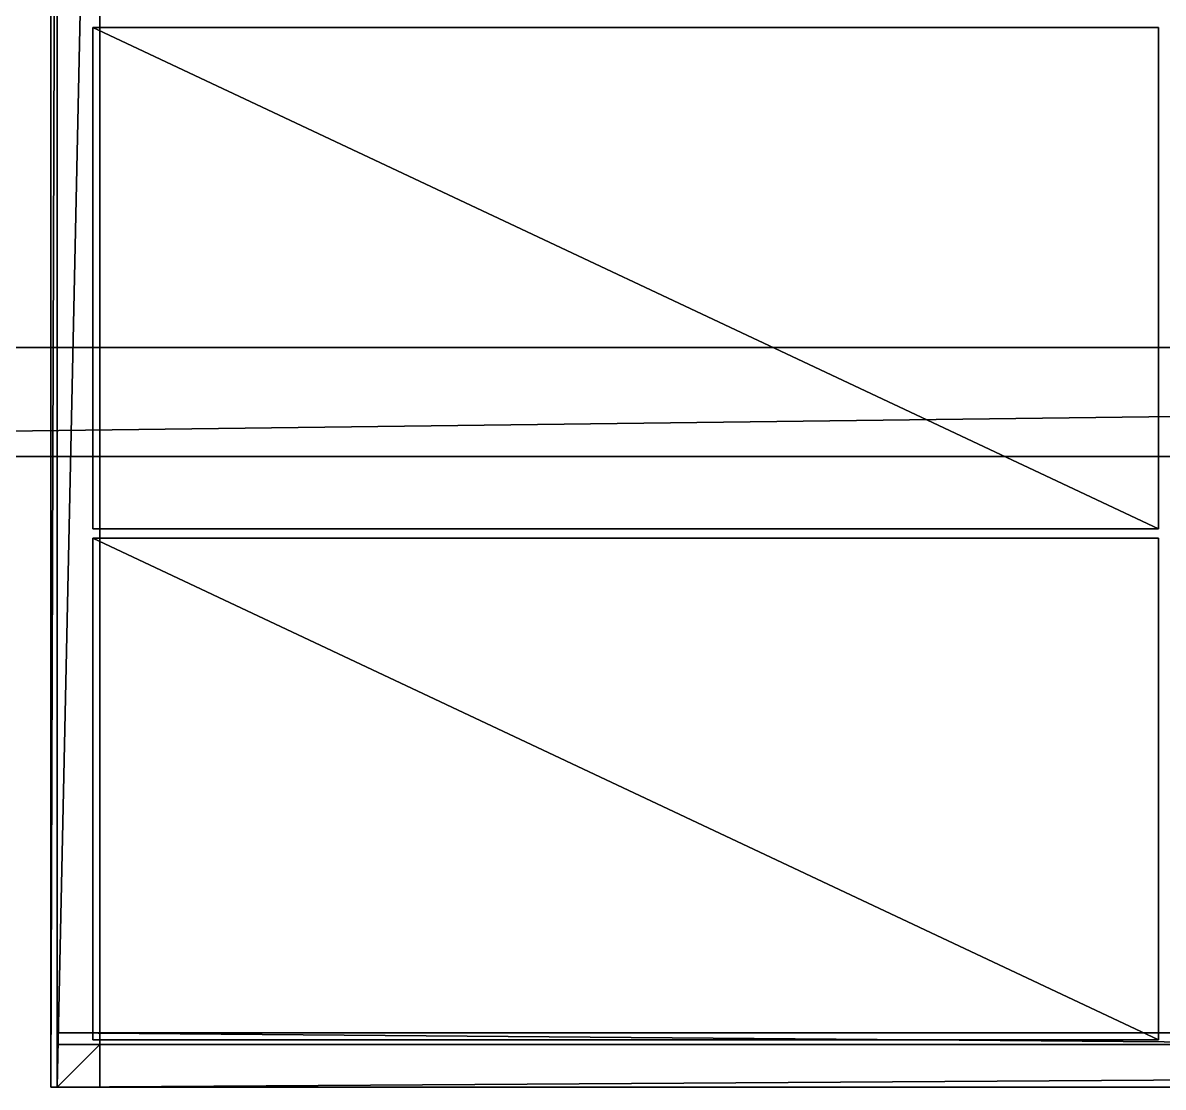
# Model space of a CAD drawing. Header units: millimetres. Extents: x -2700 to 8540, y -1280 to 1295.
# Drawn here: x -84 to 1380, y -1280 to 87 of the extents above; entities that cross this region are included whole.
import ezdxf

# ---------------------------------------------------------------- set-up
doc = ezdxf.new("R2010")
doc.units = ezdxf.units.MM

msp = doc.modelspace()

# ---------------------------------------------------------------- linework, layer by layer
at = {"layer": 'CAD_75LAB'}
for points in [[(-48, -1280, 3720), (-48, 1280, 1180), (-48, -1280, 1180)], [(-48, -1280, 3720), (-48, 1280, 3720), (-48, 1280, 1180)], [(-40, 1280, 1180), (-48, -1280, 1180), (-48, 1280, 1180)], [(-40, 1280, 1180), (-40, -1280, 1180), (-48, -1280, 1180)], [(-40, 1280, 3720), (-48, 1280, 3720), (-48, -1280, 3720)], [(-40, 1280, 3720), (-48, -1280, 3720), (-40, -1280, 3720)], [(-40, -1280, 1180), (-40, 1280, 1090), (-40, -1280, 1090)], [(-40, -1280, 1180), (-40, 1280, 1180), (-40, 1280, 1090)], [(8540, -1280, 1090), (-40, -1280, 1090), (-40, 1280, 1090)], [(8540, 1280, 1090), (8540, -1280, 1090), (-40, 1280, 1090)], [(8540, -1280, 1180), (-40, 1280, 1180), (-40, -1280, 1180)], [(8540, 1280, 1180), (-40, 1280, 1180), (8540, -1280, 1180)], [(-40, -1280, 3775), (-40, 1280, 3720), (-40, -1280, 3720)], [(-40, -1280, 3775), (-40, 1280, 3775), (-40, 1280, 3720)], [(15, 1280, 3720), (-40, -1280, 3720), (-40, 1280, 3720)], [(15, 1280, 3720), (15, -1280, 3720), (-40, -1280, 3720)], [(15, 1280, 3775), (-40, 1280, 3775), (-40, -1280, 3775)], [(15, 1280, 3775), (-40, -1280, 3775), (15, -1280, 3775)], [(-40, -1280, 3720), (-40, -1280, 1180), (-40, 1280, 1180)], [(-40, -1280, 3720), (-40, 1280, 1180), (-40, 1280, 3720)], [(15, -1280, 3775), (15, -1280, 3720), (15, 1280, 3720)], [(15, -1280, 3775), (15, 1280, 3720), (15, 1280, 3775)], [(6, -563, 1297), (6, 81, 1183), (6, -563, 1183)], [(6, -563, 1297), (6, 81, 1297), (6, 81, 1183)], [(1374, 81, 1297), (1374, 81, 1183), (6, 81, 1183)], [(1374, 81, 1297), (6, 81, 1183), (6, 81, 1297)], [(1374, -563, 1183), (6, -563, 1183), (6, 81, 1183)], [(1374, 81, 1183), (1374, -563, 1183), (6, 81, 1183)], [(1374, -563, 1297), (6, 81, 1297), (6, -563, 1297)], [(1374, 81, 1297), (6, 81, 1297), (1374, -563, 1297)], [(6, -563, 1417), (6, 81, 1303), (6, -563, 1303)], [(6, -563, 1417), (6, 81, 1417), (6, 81, 1303)], [(1374, 81, 1417), (1374, 81, 1303), (6, 81, 1303)], [(1374, 81, 1417), (6, 81, 1303), (6, 81, 1417)], [(1374, -563, 1303), (6, -563, 1303), (6, 81, 1303)], [(1374, 81, 1303), (1374, -563, 1303), (6, 81, 1303)], [(1374, -563, 1417), (6, 81, 1417), (6, -563, 1417)], [(1374, 81, 1417), (6, 81, 1417), (1374, -563, 1417)], [(6, -563, 1537), (6, 81, 1423), (6, -563, 1423)], [(6, -563, 1537), (6, 81, 1537), (6, 81, 1423)], [(1374, 81, 1537), (1374, 81, 1423), (6, 81, 1423)], [(1374, 81, 1537), (6, 81, 1423), (6, 81, 1537)], [(1374, -563, 1423), (6, -563, 1423), (6, 81, 1423)], [(1374, 81, 1423), (1374, -563, 1423), (6, 81, 1423)], [(1374, -563, 1537), (6, 81, 1537), (6, -563, 1537)], [(1374, 81, 1537), (6, 81, 1537), (1374, -563, 1537)], [(6, -563, 1657), (6, 81, 1543), (6, -563, 1543)], [(6, -563, 1657), (6, 81, 1657), (6, 81, 1543)], [(1374, 81, 1657), (1374, 81, 1543), (6, 81, 1543)], [(1374, 81, 1657), (6, 81, 1543), (6, 81, 1657)], [(1374, -563, 1543), (6, -563, 1543), (6, 81, 1543)], [(1374, 81, 1543), (1374, -563, 1543), (6, 81, 1543)], [(1374, -563, 1657), (6, 81, 1657), (6, -563, 1657)], [(1374, 81, 1657), (6, 81, 1657), (1374, -563, 1657)], [(6, -563, 1777), (6, 81, 1663), (6, -563, 1663)], [(6, -563, 1777), (6, 81, 1777), (6, 81, 1663)], [(1374, 81, 1777), (1374, 81, 1663), (6, 81, 1663)], [(1374, 81, 1777), (6, 81, 1663), (6, 81, 1777)], [(1374, -563, 1663), (6, -563, 1663), (6, 81, 1663)], [(1374, 81, 1663), (1374, -563, 1663), (6, 81, 1663)], [(1374, -563, 1777), (6, 81, 1777), (6, -563, 1777)], [(1374, 81, 1777), (6, 81, 1777), (1374, -563, 1777)], [(6, -563, 1897), (6, 81, 1783), (6, -563, 1783)], [(6, -563, 1897), (6, 81, 1897), (6, 81, 1783)], [(1374, 81, 1897), (1374, 81, 1783), (6, 81, 1783)], [(1374, 81, 1897), (6, 81, 1783), (6, 81, 1897)], [(1374, -563, 1783), (6, -563, 1783), (6, 81, 1783)], [(1374, 81, 1783), (1374, -563, 1783), (6, 81, 1783)], [(1374, -563, 1897), (6, 81, 1897), (6, -563, 1897)], [(1374, 81, 1897), (6, 81, 1897), (1374, -563, 1897)], [(6, -563, 2017), (6, 81, 1903), (6, -563, 1903)], [(6, -563, 2017), (6, 81, 2017), (6, 81, 1903)], [(1374, 81, 2017), (1374, 81, 1903), (6, 81, 1903)], [(1374, 81, 2017), (6, 81, 1903), (6, 81, 2017)], [(1374, -563, 1903), (6, -563, 1903), (6, 81, 1903)], [(1374, 81, 1903), (1374, -563, 1903), (6, 81, 1903)], [(1374, -563, 2017), (6, 81, 2017), (6, -563, 2017)], [(1374, 81, 2017), (6, 81, 2017), (1374, -563, 2017)], [(6, -563, 2137), (6, 81, 2023), (6, -563, 2023)], [(6, -563, 2137), (6, 81, 2137), (6, 81, 2023)], [(1374, 81, 2137), (1374, 81, 2023), (6, 81, 2023)], [(1374, 81, 2137), (6, 81, 2023), (6, 81, 2137)], [(1374, -563, 2023), (6, -563, 2023), (6, 81, 2023)], [(1374, 81, 2023), (1374, -563, 2023), (6, 81, 2023)], [(1374, -563, 2137), (6, 81, 2137), (6, -563, 2137)], [(1374, 81, 2137), (6, 81, 2137), (1374, -563, 2137)], [(6, -563, 2257), (6, 81, 2143), (6, -563, 2143)], [(6, -563, 2257), (6, 81, 2257), (6, 81, 2143)], [(1374, 81, 2257), (1374, 81, 2143), (6, 81, 2143)], [(1374, 81, 2257), (6, 81, 2143), (6, 81, 2257)], [(1374, -563, 2143), (6, -563, 2143), (6, 81, 2143)], [(1374, 81, 2143), (1374, -563, 2143), (6, 81, 2143)], [(1374, -563, 2257), (6, 81, 2257), (6, -563, 2257)], [(1374, 81, 2257), (6, 81, 2257), (1374, -563, 2257)], [(6, -563, 2377), (6, 81, 2263), (6, -563, 2263)], [(6, -563, 2377), (6, 81, 2377), (6, 81, 2263)], [(1374, 81, 2377), (1374, 81, 2263), (6, 81, 2263)], [(1374, 81, 2377), (6, 81, 2263), (6, 81, 2377)], [(1374, -563, 2263), (6, -563, 2263), (6, 81, 2263)], [(1374, 81, 2263), (1374, -563, 2263), (6, 81, 2263)], [(1374, -563, 2377), (6, 81, 2377), (6, -563, 2377)], [(1374, 81, 2377), (6, 81, 2377), (1374, -563, 2377)], [(6, -563, 2497), (6, 81, 2383), (6, -563, 2383)], [(6, -563, 2497), (6, 81, 2497), (6, 81, 2383)], [(1374, 81, 2497), (1374, 81, 2383), (6, 81, 2383)], [(1374, 81, 2497), (6, 81, 2383), (6, 81, 2497)], [(1374, -563, 2383), (6, -563, 2383), (6, 81, 2383)], [(1374, 81, 2383), (1374, -563, 2383), (6, 81, 2383)], [(1374, -563, 2497), (6, 81, 2497), (6, -563, 2497)], [(1374, 81, 2497), (6, 81, 2497), (1374, -563, 2497)], [(6, -563, 2617), (6, 81, 2503), (6, -563, 2503)], [(6, -563, 2617), (6, 81, 2617), (6, 81, 2503)], [(1374, 81, 2617), (1374, 81, 2503), (6, 81, 2503)], [(1374, 81, 2617), (6, 81, 2503), (6, 81, 2617)], [(1374, -563, 2503), (6, -563, 2503), (6, 81, 2503)], [(1374, 81, 2503), (1374, -563, 2503), (6, 81, 2503)], [(1374, -563, 2617), (6, 81, 2617), (6, -563, 2617)], [(1374, 81, 2617), (6, 81, 2617), (1374, -563, 2617)], [(6, -563, 2737), (6, 81, 2623), (6, -563, 2623)], [(6, -563, 2737), (6, 81, 2737), (6, 81, 2623)], [(1374, 81, 2737), (1374, 81, 2623), (6, 81, 2623)], [(1374, 81, 2737), (6, 81, 2623), (6, 81, 2737)], [(1374, -563, 2623), (6, -563, 2623), (6, 81, 2623)], [(1374, 81, 2623), (1374, -563, 2623), (6, 81, 2623)], [(1374, -563, 2737), (6, 81, 2737), (6, -563, 2737)], [(1374, 81, 2737), (6, 81, 2737), (1374, -563, 2737)], [(6, -563, 2857), (6, 81, 2743), (6, -563, 2743)], [(6, -563, 2857), (6, 81, 2857), (6, 81, 2743)], [(1374, 81, 2857), (1374, 81, 2743), (6, 81, 2743)], [(1374, 81, 2857), (6, 81, 2743), (6, 81, 2857)], [(1374, -563, 2743), (6, -563, 2743), (6, 81, 2743)], [(1374, 81, 2743), (1374, -563, 2743), (6, 81, 2743)], [(1374, -563, 2857), (6, 81, 2857), (6, -563, 2857)], [(1374, 81, 2857), (6, 81, 2857), (1374, -563, 2857)], [(6, -563, 2977), (6, 81, 2863), (6, -563, 2863)], [(6, -563, 2977), (6, 81, 2977), (6, 81, 2863)], [(1374, 81, 2977), (1374, 81, 2863), (6, 81, 2863)], [(1374, 81, 2977), (6, 81, 2863), (6, 81, 2977)], [(1374, -563, 2863), (6, -563, 2863), (6, 81, 2863)], [(1374, 81, 2863), (1374, -563, 2863), (6, 81, 2863)], [(1374, -563, 2977), (6, 81, 2977), (6, -563, 2977)], [(1374, 81, 2977), (6, 81, 2977), (1374, -563, 2977)], [(6, -563, 3097), (6, 81, 2983), (6, -563, 2983)], [(6, -563, 3097), (6, 81, 3097), (6, 81, 2983)], [(1374, 81, 3097), (1374, 81, 2983), (6, 81, 2983)], [(1374, 81, 3097), (6, 81, 2983), (6, 81, 3097)], [(1374, -563, 2983), (6, -563, 2983), (6, 81, 2983)], [(1374, 81, 2983), (1374, -563, 2983), (6, 81, 2983)], [(1374, -563, 3097), (6, 81, 3097), (6, -563, 3097)], [(1374, 81, 3097), (6, 81, 3097), (1374, -563, 3097)], [(6, -563, 3217), (6, 81, 3103), (6, -563, 3103)], [(6, -563, 3217), (6, 81, 3217), (6, 81, 3103)], [(1374, 81, 3217), (1374, 81, 3103), (6, 81, 3103)], [(1374, 81, 3217), (6, 81, 3103), (6, 81, 3217)], [(1374, -563, 3103), (6, -563, 3103), (6, 81, 3103)], [(1374, 81, 3103), (1374, -563, 3103), (6, 81, 3103)], [(1374, -563, 3217), (6, 81, 3217), (6, -563, 3217)], [(1374, 81, 3217), (6, 81, 3217), (1374, -563, 3217)], [(6, -563, 3337), (6, 81, 3223), (6, -563, 3223)], [(6, -563, 3337), (6, 81, 3337), (6, 81, 3223)], [(1374, 81, 3337), (1374, 81, 3223), (6, 81, 3223)], [(1374, 81, 3337), (6, 81, 3223), (6, 81, 3337)], [(1374, -563, 3223), (6, -563, 3223), (6, 81, 3223)], [(1374, 81, 3223), (1374, -563, 3223), (6, 81, 3223)], [(1374, -563, 3337), (6, 81, 3337), (6, -563, 3337)], [(1374, 81, 3337), (6, 81, 3337), (1374, -563, 3337)], [(6, -563, 3457), (6, 81, 3343), (6, -563, 3343)], [(6, -563, 3457), (6, 81, 3457), (6, 81, 3343)], [(1374, 81, 3457), (1374, 81, 3343), (6, 81, 3343)], [(1374, 81, 3457), (6, 81, 3343), (6, 81, 3457)], [(1374, -563, 3343), (6, -563, 3343), (6, 81, 3343)], [(1374, 81, 3343), (1374, -563, 3343), (6, 81, 3343)], [(1374, -563, 3457), (6, 81, 3457), (6, -563, 3457)], [(1374, 81, 3457), (6, 81, 3457), (1374, -563, 3457)], [(6, -563, 3577), (6, 81, 3463), (6, -563, 3463)], [(6, -563, 3577), (6, 81, 3577), (6, 81, 3463)], [(1374, 81, 3577), (1374, 81, 3463), (6, 81, 3463)], [(1374, 81, 3577), (6, 81, 3463), (6, 81, 3577)], [(1374, -563, 3463), (6, -563, 3463), (6, 81, 3463)], [(1374, 81, 3463), (1374, -563, 3463), (6, 81, 3463)], [(1374, -563, 3577), (6, 81, 3577), (6, -563, 3577)], [(1374, 81, 3577), (6, 81, 3577), (1374, -563, 3577)], [(1374, -563, 1297), (1374, -563, 1183), (1374, 81, 1183)], [(1374, -563, 1297), (1374, 81, 1183), (1374, 81, 1297)], [(1374, -563, 1417), (1374, -563, 1303), (1374, 81, 1303)], [(1374, -563, 1417), (1374, 81, 1303), (1374, 81, 1417)], [(1374, -563, 1537), (1374, -563, 1423), (1374, 81, 1423)], [(1374, -563, 1537), (1374, 81, 1423), (1374, 81, 1537)], [(1374, -563, 1657), (1374, -563, 1543), (1374, 81, 1543)], [(1374, -563, 1657), (1374, 81, 1543), (1374, 81, 1657)], [(1374, -563, 1777), (1374, -563, 1663), (1374, 81, 1663)], [(1374, -563, 1777), (1374, 81, 1663), (1374, 81, 1777)], [(1374, -563, 1897), (1374, -563, 1783), (1374, 81, 1783)], [(1374, -563, 1897), (1374, 81, 1783), (1374, 81, 1897)], [(1374, -563, 2017), (1374, -563, 1903), (1374, 81, 1903)], [(1374, -563, 2017), (1374, 81, 1903), (1374, 81, 2017)], [(1374, -563, 2137), (1374, -563, 2023), (1374, 81, 2023)], [(1374, -563, 2137), (1374, 81, 2023), (1374, 81, 2137)], [(1374, -563, 2257), (1374, -563, 2143), (1374, 81, 2143)], [(1374, -563, 2257), (1374, 81, 2143), (1374, 81, 2257)], [(1374, -563, 2377), (1374, -563, 2263), (1374, 81, 2263)], [(1374, -563, 2377), (1374, 81, 2263), (1374, 81, 2377)], [(1374, -563, 2497), (1374, -563, 2383), (1374, 81, 2383)], [(1374, -563, 2497), (1374, 81, 2383), (1374, 81, 2497)], [(1374, -563, 2617), (1374, -563, 2503), (1374, 81, 2503)], [(1374, -563, 2617), (1374, 81, 2503), (1374, 81, 2617)], [(1374, -563, 2737), (1374, -563, 2623), (1374, 81, 2623)], [(1374, -563, 2737), (1374, 81, 2623), (1374, 81, 2737)], [(1374, -563, 2857), (1374, -563, 2743), (1374, 81, 2743)], [(1374, -563, 2857), (1374, 81, 2743), (1374, 81, 2857)], [(1374, -563, 2977), (1374, -563, 2863), (1374, 81, 2863)], [(1374, -563, 2977), (1374, 81, 2863), (1374, 81, 2977)], [(1374, -563, 3097), (1374, -563, 2983), (1374, 81, 2983)], [(1374, -563, 3097), (1374, 81, 2983), (1374, 81, 3097)], [(1374, -563, 3217), (1374, -563, 3103), (1374, 81, 3103)], [(1374, -563, 3217), (1374, 81, 3103), (1374, 81, 3217)], [(1374, -563, 3337), (1374, -563, 3223), (1374, 81, 3223)], [(1374, -563, 3337), (1374, 81, 3223), (1374, 81, 3337)], [(1374, -563, 3457), (1374, -563, 3343), (1374, 81, 3343)], [(1374, -563, 3457), (1374, 81, 3343), (1374, 81, 3457)], [(1374, -563, 3577), (1374, -563, 3463), (1374, 81, 3463)], [(1374, -563, 3577), (1374, 81, 3463), (1374, 81, 3577)], [(8460, -330, 840), (-2700, -330, 840), (-2700, -330, 1090)], [(8460, -330, 1090), (8460, -330, 840), (-2700, -330, 1090)], [(8460, -330, 840), (-2700, -470, 840), (-2700, -330, 840)], [(8460, -330, 840), (8460, -470, 840), (-2700, -470, 840)], [(8460, -330, 1090), (-2700, -330, 1090), (-2700, -470, 1090)], [(8460, -330, 1090), (-2700, -470, 1090), (8460, -470, 1090)], [(8460, -470, 840), (-2700, -470, 1090), (-2700, -470, 840)], [(8460, -470, 1090), (-2700, -470, 1090), (8460, -470, 840)], [(1374, -563, 1297), (6, -563, 1183), (1374, -563, 1183)], [(1374, -563, 1297), (6, -563, 1297), (6, -563, 1183)], [(1374, -563, 1417), (6, -563, 1303), (1374, -563, 1303)], [(1374, -563, 1417), (6, -563, 1417), (6, -563, 1303)], [(1374, -563, 1537), (6, -563, 1423), (1374, -563, 1423)], [(1374, -563, 1537), (6, -563, 1537), (6, -563, 1423)], [(1374, -563, 1657), (6, -563, 1543), (1374, -563, 1543)], [(1374, -563, 1657), (6, -563, 1657), (6, -563, 1543)], [(1374, -563, 1777), (6, -563, 1663), (1374, -563, 1663)], [(1374, -563, 1777), (6, -563, 1777), (6, -563, 1663)], [(1374, -563, 1897), (6, -563, 1783), (1374, -563, 1783)], [(1374, -563, 1897), (6, -563, 1897), (6, -563, 1783)], [(1374, -563, 2017), (6, -563, 1903), (1374, -563, 1903)], [(1374, -563, 2017), (6, -563, 2017), (6, -563, 1903)], [(1374, -563, 2137), (6, -563, 2023), (1374, -563, 2023)], [(1374, -563, 2137), (6, -563, 2137), (6, -563, 2023)], [(1374, -563, 2257), (6, -563, 2143), (1374, -563, 2143)], [(1374, -563, 2257), (6, -563, 2257), (6, -563, 2143)], [(1374, -563, 2377), (6, -563, 2263), (1374, -563, 2263)], [(1374, -563, 2377), (6, -563, 2377), (6, -563, 2263)], [(1374, -563, 2497), (6, -563, 2383), (1374, -563, 2383)], [(1374, -563, 2497), (6, -563, 2497), (6, -563, 2383)], [(1374, -563, 2617), (6, -563, 2503), (1374, -563, 2503)], [(1374, -563, 2617), (6, -563, 2617), (6, -563, 2503)], [(1374, -563, 2737), (6, -563, 2623), (1374, -563, 2623)], [(1374, -563, 2737), (6, -563, 2737), (6, -563, 2623)], [(1374, -563, 2857), (6, -563, 2743), (1374, -563, 2743)], [(1374, -563, 2857), (6, -563, 2857), (6, -563, 2743)], [(1374, -563, 2977), (6, -563, 2863), (1374, -563, 2863)], [(1374, -563, 2977), (6, -563, 2977), (6, -563, 2863)], [(1374, -563, 3097), (6, -563, 2983), (1374, -563, 2983)], [(1374, -563, 3097), (6, -563, 3097), (6, -563, 2983)], [(1374, -563, 3217), (6, -563, 3103), (1374, -563, 3103)], [(1374, -563, 3217), (6, -563, 3217), (6, -563, 3103)], [(1374, -563, 3337), (6, -563, 3223), (1374, -563, 3223)], [(1374, -563, 3337), (6, -563, 3337), (6, -563, 3223)], [(1374, -563, 3457), (6, -563, 3343), (1374, -563, 3343)], [(1374, -563, 3457), (6, -563, 3457), (6, -563, 3343)], [(1374, -563, 3577), (6, -563, 3463), (1374, -563, 3463)], [(1374, -563, 3577), (6, -563, 3577), (6, -563, 3463)], [(6, -1219, 1297), (6, -575, 1183), (6, -1219, 1183)], [(6, -1219, 1297), (6, -575, 1297), (6, -575, 1183)], [(1374, -575, 1297), (1374, -575, 1183), (6, -575, 1183)], [(1374, -575, 1297), (6, -575, 1183), (6, -575, 1297)], [(1374, -1219, 1183), (6, -1219, 1183), (6, -575, 1183)], [(1374, -575, 1183), (1374, -1219, 1183), (6, -575, 1183)], [(1374, -1219, 1297), (6, -575, 1297), (6, -1219, 1297)], [(1374, -575, 1297), (6, -575, 1297), (1374, -1219, 1297)], [(6, -1219, 1417), (6, -575, 1303), (6, -1219, 1303)], [(6, -1219, 1417), (6, -575, 1417), (6, -575, 1303)], [(1374, -575, 1417), (1374, -575, 1303), (6, -575, 1303)], [(1374, -575, 1417), (6, -575, 1303), (6, -575, 1417)], [(1374, -1219, 1303), (6, -1219, 1303), (6, -575, 1303)], [(1374, -575, 1303), (1374, -1219, 1303), (6, -575, 1303)], [(1374, -1219, 1417), (6, -575, 1417), (6, -1219, 1417)], [(1374, -575, 1417), (6, -575, 1417), (1374, -1219, 1417)], [(6, -1219, 1537), (6, -575, 1423), (6, -1219, 1423)], [(6, -1219, 1537), (6, -575, 1537), (6, -575, 1423)], [(1374, -575, 1537), (1374, -575, 1423), (6, -575, 1423)], [(1374, -575, 1537), (6, -575, 1423), (6, -575, 1537)], [(1374, -1219, 1423), (6, -1219, 1423), (6, -575, 1423)], [(1374, -575, 1423), (1374, -1219, 1423), (6, -575, 1423)], [(1374, -1219, 1537), (6, -575, 1537), (6, -1219, 1537)], [(1374, -575, 1537), (6, -575, 1537), (1374, -1219, 1537)], [(6, -1219, 1657), (6, -575, 1543), (6, -1219, 1543)], [(6, -1219, 1657), (6, -575, 1657), (6, -575, 1543)], [(1374, -575, 1657), (1374, -575, 1543), (6, -575, 1543)], [(1374, -575, 1657), (6, -575, 1543), (6, -575, 1657)], [(1374, -1219, 1543), (6, -1219, 1543), (6, -575, 1543)], [(1374, -575, 1543), (1374, -1219, 1543), (6, -575, 1543)], [(1374, -1219, 1657), (6, -575, 1657), (6, -1219, 1657)], [(1374, -575, 1657), (6, -575, 1657), (1374, -1219, 1657)], [(6, -1219, 1777), (6, -575, 1663), (6, -1219, 1663)], [(6, -1219, 1777), (6, -575, 1777), (6, -575, 1663)], [(1374, -575, 1777), (1374, -575, 1663), (6, -575, 1663)], [(1374, -575, 1777), (6, -575, 1663), (6, -575, 1777)], [(1374, -1219, 1663), (6, -1219, 1663), (6, -575, 1663)], [(1374, -575, 1663), (1374, -1219, 1663), (6, -575, 1663)], [(1374, -1219, 1777), (6, -575, 1777), (6, -1219, 1777)], [(1374, -575, 1777), (6, -575, 1777), (1374, -1219, 1777)], [(6, -1219, 1897), (6, -575, 1783), (6, -1219, 1783)], [(6, -1219, 1897), (6, -575, 1897), (6, -575, 1783)], [(1374, -575, 1897), (1374, -575, 1783), (6, -575, 1783)], [(1374, -575, 1897), (6, -575, 1783), (6, -575, 1897)], [(1374, -1219, 1783), (6, -1219, 1783), (6, -575, 1783)], [(1374, -575, 1783), (1374, -1219, 1783), (6, -575, 1783)], [(1374, -1219, 1897), (6, -575, 1897), (6, -1219, 1897)], [(1374, -575, 1897), (6, -575, 1897), (1374, -1219, 1897)], [(6, -1219, 2017), (6, -575, 1903), (6, -1219, 1903)], [(6, -1219, 2017), (6, -575, 2017), (6, -575, 1903)], [(1374, -575, 2017), (1374, -575, 1903), (6, -575, 1903)], [(1374, -575, 2017), (6, -575, 1903), (6, -575, 2017)], [(1374, -1219, 1903), (6, -1219, 1903), (6, -575, 1903)], [(1374, -575, 1903), (1374, -1219, 1903), (6, -575, 1903)], [(1374, -1219, 2017), (6, -575, 2017), (6, -1219, 2017)], [(1374, -575, 2017), (6, -575, 2017), (1374, -1219, 2017)], [(6, -1219, 2137), (6, -575, 2023), (6, -1219, 2023)], [(6, -1219, 2137), (6, -575, 2137), (6, -575, 2023)], [(1374, -575, 2137), (1374, -575, 2023), (6, -575, 2023)], [(1374, -575, 2137), (6, -575, 2023), (6, -575, 2137)], [(1374, -1219, 2023), (6, -1219, 2023), (6, -575, 2023)], [(1374, -575, 2023), (1374, -1219, 2023), (6, -575, 2023)], [(1374, -1219, 2137), (6, -575, 2137), (6, -1219, 2137)], [(1374, -575, 2137), (6, -575, 2137), (1374, -1219, 2137)], [(6, -1219, 2257), (6, -575, 2143), (6, -1219, 2143)], [(6, -1219, 2257), (6, -575, 2257), (6, -575, 2143)], [(1374, -575, 2257), (1374, -575, 2143), (6, -575, 2143)], [(1374, -575, 2257), (6, -575, 2143), (6, -575, 2257)], [(1374, -1219, 2143), (6, -1219, 2143), (6, -575, 2143)], [(1374, -575, 2143), (1374, -1219, 2143), (6, -575, 2143)], [(1374, -1219, 2257), (6, -575, 2257), (6, -1219, 2257)], [(1374, -575, 2257), (6, -575, 2257), (1374, -1219, 2257)], [(6, -1219, 2377), (6, -575, 2263), (6, -1219, 2263)], [(6, -1219, 2377), (6, -575, 2377), (6, -575, 2263)], [(1374, -575, 2377), (1374, -575, 2263), (6, -575, 2263)], [(1374, -575, 2377), (6, -575, 2263), (6, -575, 2377)], [(1374, -1219, 2263), (6, -1219, 2263), (6, -575, 2263)], [(1374, -575, 2263), (1374, -1219, 2263), (6, -575, 2263)], [(1374, -1219, 2377), (6, -575, 2377), (6, -1219, 2377)], [(1374, -575, 2377), (6, -575, 2377), (1374, -1219, 2377)], [(6, -1219, 2497), (6, -575, 2383), (6, -1219, 2383)], [(6, -1219, 2497), (6, -575, 2497), (6, -575, 2383)], [(1374, -575, 2497), (1374, -575, 2383), (6, -575, 2383)], [(1374, -575, 2497), (6, -575, 2383), (6, -575, 2497)], [(1374, -1219, 2383), (6, -1219, 2383), (6, -575, 2383)], [(1374, -575, 2383), (1374, -1219, 2383), (6, -575, 2383)], [(1374, -1219, 2497), (6, -575, 2497), (6, -1219, 2497)], [(1374, -575, 2497), (6, -575, 2497), (1374, -1219, 2497)], [(6, -1219, 2617), (6, -575, 2503), (6, -1219, 2503)], [(6, -1219, 2617), (6, -575, 2617), (6, -575, 2503)], [(1374, -575, 2617), (1374, -575, 2503), (6, -575, 2503)], [(1374, -575, 2617), (6, -575, 2503), (6, -575, 2617)], [(1374, -1219, 2503), (6, -1219, 2503), (6, -575, 2503)], [(1374, -575, 2503), (1374, -1219, 2503), (6, -575, 2503)], [(1374, -1219, 2617), (6, -575, 2617), (6, -1219, 2617)], [(1374, -575, 2617), (6, -575, 2617), (1374, -1219, 2617)], [(6, -1219, 2737), (6, -575, 2623), (6, -1219, 2623)], [(6, -1219, 2737), (6, -575, 2737), (6, -575, 2623)], [(1374, -575, 2737), (1374, -575, 2623), (6, -575, 2623)], [(1374, -575, 2737), (6, -575, 2623), (6, -575, 2737)], [(1374, -1219, 2623), (6, -1219, 2623), (6, -575, 2623)], [(1374, -575, 2623), (1374, -1219, 2623), (6, -575, 2623)], [(1374, -1219, 2737), (6, -575, 2737), (6, -1219, 2737)], [(1374, -575, 2737), (6, -575, 2737), (1374, -1219, 2737)], [(6, -1219, 2857), (6, -575, 2743), (6, -1219, 2743)], [(6, -1219, 2857), (6, -575, 2857), (6, -575, 2743)], [(1374, -575, 2857), (1374, -575, 2743), (6, -575, 2743)], [(1374, -575, 2857), (6, -575, 2743), (6, -575, 2857)], [(1374, -1219, 2743), (6, -1219, 2743), (6, -575, 2743)], [(1374, -575, 2743), (1374, -1219, 2743), (6, -575, 2743)], [(1374, -1219, 2857), (6, -575, 2857), (6, -1219, 2857)], [(1374, -575, 2857), (6, -575, 2857), (1374, -1219, 2857)], [(6, -1219, 2977), (6, -575, 2863), (6, -1219, 2863)], [(6, -1219, 2977), (6, -575, 2977), (6, -575, 2863)], [(1374, -575, 2977), (1374, -575, 2863), (6, -575, 2863)], [(1374, -575, 2977), (6, -575, 2863), (6, -575, 2977)], [(1374, -1219, 2863), (6, -1219, 2863), (6, -575, 2863)], [(1374, -575, 2863), (1374, -1219, 2863), (6, -575, 2863)], [(1374, -1219, 2977), (6, -575, 2977), (6, -1219, 2977)], [(1374, -575, 2977), (6, -575, 2977), (1374, -1219, 2977)], [(6, -1219, 3097), (6, -575, 2983), (6, -1219, 2983)], [(6, -1219, 3097), (6, -575, 3097), (6, -575, 2983)], [(1374, -575, 3097), (1374, -575, 2983), (6, -575, 2983)], [(1374, -575, 3097), (6, -575, 2983), (6, -575, 3097)], [(1374, -1219, 2983), (6, -1219, 2983), (6, -575, 2983)], [(1374, -575, 2983), (1374, -1219, 2983), (6, -575, 2983)], [(1374, -1219, 3097), (6, -575, 3097), (6, -1219, 3097)], [(1374, -575, 3097), (6, -575, 3097), (1374, -1219, 3097)], [(6, -1219, 3217), (6, -575, 3103), (6, -1219, 3103)], [(6, -1219, 3217), (6, -575, 3217), (6, -575, 3103)], [(1374, -575, 3217), (1374, -575, 3103), (6, -575, 3103)], [(1374, -575, 3217), (6, -575, 3103), (6, -575, 3217)], [(1374, -1219, 3103), (6, -1219, 3103), (6, -575, 3103)], [(1374, -575, 3103), (1374, -1219, 3103), (6, -575, 3103)], [(1374, -1219, 3217), (6, -575, 3217), (6, -1219, 3217)], [(1374, -575, 3217), (6, -575, 3217), (1374, -1219, 3217)], [(6, -1219, 3337), (6, -575, 3223), (6, -1219, 3223)], [(6, -1219, 3337), (6, -575, 3337), (6, -575, 3223)], [(1374, -575, 3337), (1374, -575, 3223), (6, -575, 3223)], [(1374, -575, 3337), (6, -575, 3223), (6, -575, 3337)], [(1374, -1219, 3223), (6, -1219, 3223), (6, -575, 3223)], [(1374, -575, 3223), (1374, -1219, 3223), (6, -575, 3223)], [(1374, -1219, 3337), (6, -575, 3337), (6, -1219, 3337)], [(1374, -575, 3337), (6, -575, 3337), (1374, -1219, 3337)], [(6, -1219, 3457), (6, -575, 3343), (6, -1219, 3343)], [(6, -1219, 3457), (6, -575, 3457), (6, -575, 3343)], [(1374, -575, 3457), (1374, -575, 3343), (6, -575, 3343)], [(1374, -575, 3457), (6, -575, 3343), (6, -575, 3457)], [(1374, -1219, 3343), (6, -1219, 3343), (6, -575, 3343)], [(1374, -575, 3343), (1374, -1219, 3343), (6, -575, 3343)], [(1374, -1219, 3457), (6, -575, 3457), (6, -1219, 3457)], [(1374, -575, 3457), (6, -575, 3457), (1374, -1219, 3457)], [(6, -1219, 3577), (6, -575, 3463), (6, -1219, 3463)], [(6, -1219, 3577), (6, -575, 3577), (6, -575, 3463)], [(1374, -575, 3577), (1374, -575, 3463), (6, -575, 3463)], [(1374, -575, 3577), (6, -575, 3463), (6, -575, 3577)], [(1374, -1219, 3463), (6, -1219, 3463), (6, -575, 3463)], [(1374, -575, 3463), (1374, -1219, 3463), (6, -575, 3463)], [(1374, -1219, 3577), (6, -575, 3577), (6, -1219, 3577)], [(1374, -575, 3577), (6, -575, 3577), (1374, -1219, 3577)], [(1374, -1219, 1297), (1374, -1219, 1183), (1374, -575, 1183)], [(1374, -1219, 1297), (1374, -575, 1183), (1374, -575, 1297)], [(1374, -1219, 1417), (1374, -1219, 1303), (1374, -575, 1303)], [(1374, -1219, 1417), (1374, -575, 1303), (1374, -575, 1417)], [(1374, -1219, 1537), (1374, -1219, 1423), (1374, -575, 1423)], [(1374, -1219, 1537), (1374, -575, 1423), (1374, -575, 1537)], [(1374, -1219, 1657), (1374, -1219, 1543), (1374, -575, 1543)], [(1374, -1219, 1657), (1374, -575, 1543), (1374, -575, 1657)], [(1374, -1219, 1777), (1374, -1219, 1663), (1374, -575, 1663)], [(1374, -1219, 1777), (1374, -575, 1663), (1374, -575, 1777)], [(1374, -1219, 1897), (1374, -1219, 1783), (1374, -575, 1783)], [(1374, -1219, 1897), (1374, -575, 1783), (1374, -575, 1897)], [(1374, -1219, 2017), (1374, -1219, 1903), (1374, -575, 1903)], [(1374, -1219, 2017), (1374, -575, 1903), (1374, -575, 2017)], [(1374, -1219, 2137), (1374, -1219, 2023), (1374, -575, 2023)], [(1374, -1219, 2137), (1374, -575, 2023), (1374, -575, 2137)], [(1374, -1219, 2257), (1374, -1219, 2143), (1374, -575, 2143)], [(1374, -1219, 2257), (1374, -575, 2143), (1374, -575, 2257)], [(1374, -1219, 2377), (1374, -1219, 2263), (1374, -575, 2263)], [(1374, -1219, 2377), (1374, -575, 2263), (1374, -575, 2377)], [(1374, -1219, 2497), (1374, -1219, 2383), (1374, -575, 2383)], [(1374, -1219, 2497), (1374, -575, 2383), (1374, -575, 2497)], [(1374, -1219, 2617), (1374, -1219, 2503), (1374, -575, 2503)], [(1374, -1219, 2617), (1374, -575, 2503), (1374, -575, 2617)], [(1374, -1219, 2737), (1374, -1219, 2623), (1374, -575, 2623)], [(1374, -1219, 2737), (1374, -575, 2623), (1374, -575, 2737)], [(1374, -1219, 2857), (1374, -1219, 2743), (1374, -575, 2743)], [(1374, -1219, 2857), (1374, -575, 2743), (1374, -575, 2857)], [(1374, -1219, 2977), (1374, -1219, 2863), (1374, -575, 2863)], [(1374, -1219, 2977), (1374, -575, 2863), (1374, -575, 2977)], [(1374, -1219, 3097), (1374, -1219, 2983), (1374, -575, 2983)], [(1374, -1219, 3097), (1374, -575, 2983), (1374, -575, 3097)], [(1374, -1219, 3217), (1374, -1219, 3103), (1374, -575, 3103)], [(1374, -1219, 3217), (1374, -575, 3103), (1374, -575, 3217)], [(1374, -1219, 3337), (1374, -1219, 3223), (1374, -575, 3223)], [(1374, -1219, 3337), (1374, -575, 3223), (1374, -575, 3337)], [(1374, -1219, 3457), (1374, -1219, 3343), (1374, -575, 3343)], [(1374, -1219, 3457), (1374, -575, 3343), (1374, -575, 3457)], [(1374, -1219, 3577), (1374, -1219, 3463), (1374, -575, 3463)], [(1374, -1219, 3577), (1374, -575, 3463), (1374, -575, 3577)], [(-40, -1280, 1250), (-40, -1210, 1180), (-40, -1280, 1180)], [(-40, -1280, 1250), (-40, -1210, 1250), (-40, -1210, 1180)], [(8540, -1210, 1180), (-40, -1210, 1180), (-40, -1210, 1250)], [(8540, -1210, 1250), (8540, -1210, 1180), (-40, -1210, 1250)], [(8540, -1280, 1180), (-40, -1280, 1180), (-40, -1210, 1180)], [(8540, -1210, 1180), (8540, -1280, 1180), (-40, -1210, 1180)], [(8540, -1280, 1250), (-40, -1210, 1250), (-40, -1280, 1250)], [(8540, -1210, 1250), (-40, -1210, 1250), (8540, -1280, 1250)], [(-40, -1225, 3720), (-40, -1225, 1180), (-40, -1280, 1180)], [(-40, -1280, 3720), (-40, -1225, 3720), (-40, -1280, 1180)], [(-40, -1225, 3720), (15, -1225, 1180), (-40, -1225, 1180)], [(15, -1225, 3720), (15, -1225, 1180), (-40, -1225, 3720)], [(15, -1225, 1180), (-40, -1280, 1180), (-40, -1225, 1180)], [(15, -1225, 1180), (15, -1280, 1180), (-40, -1280, 1180)], [(15, -1225, 3720), (-40, -1225, 3720), (-40, -1280, 3720)], [(15, -1225, 3720), (-40, -1280, 3720), (15, -1280, 3720)], [(-40, -1280, 3775), (-40, -1225, 3720), (-40, -1280, 3720)], [(-40, -1280, 3775), (-40, -1225, 3775), (-40, -1225, 3720)], [(8540, -1225, 3775), (8540, -1225, 3720), (-40, -1225, 3720)], [(8540, -1225, 3775), (-40, -1225, 3720), (-40, -1225, 3775)], [(8540, -1225, 3720), (-40, -1280, 3720), (-40, -1225, 3720)], [(8540, -1225, 3720), (8540, -1280, 3720), (-40, -1280, 3720)], [(8540, -1225, 3775), (-40, -1225, 3775), (-40, -1280, 3775)], [(8540, -1225, 3775), (-40, -1280, 3775), (8540, -1280, 3775)], [(1374, -1219, 1297), (6, -1219, 1183), (1374, -1219, 1183)], [(1374, -1219, 1297), (6, -1219, 1297), (6, -1219, 1183)], [(1374, -1219, 1417), (6, -1219, 1303), (1374, -1219, 1303)], [(1374, -1219, 1417), (6, -1219, 1417), (6, -1219, 1303)], [(1374, -1219, 1537), (6, -1219, 1423), (1374, -1219, 1423)], [(1374, -1219, 1537), (6, -1219, 1537), (6, -1219, 1423)], [(1374, -1219, 1657), (6, -1219, 1543), (1374, -1219, 1543)], [(1374, -1219, 1657), (6, -1219, 1657), (6, -1219, 1543)], [(1374, -1219, 1777), (6, -1219, 1663), (1374, -1219, 1663)], [(1374, -1219, 1777), (6, -1219, 1777), (6, -1219, 1663)], [(1374, -1219, 1897), (6, -1219, 1783), (1374, -1219, 1783)], [(1374, -1219, 1897), (6, -1219, 1897), (6, -1219, 1783)], [(1374, -1219, 2017), (6, -1219, 1903), (1374, -1219, 1903)], [(1374, -1219, 2017), (6, -1219, 2017), (6, -1219, 1903)], [(1374, -1219, 2137), (6, -1219, 2023), (1374, -1219, 2023)], [(1374, -1219, 2137), (6, -1219, 2137), (6, -1219, 2023)], [(1374, -1219, 2257), (6, -1219, 2143), (1374, -1219, 2143)], [(1374, -1219, 2257), (6, -1219, 2257), (6, -1219, 2143)], [(1374, -1219, 2377), (6, -1219, 2263), (1374, -1219, 2263)], [(1374, -1219, 2377), (6, -1219, 2377), (6, -1219, 2263)], [(1374, -1219, 2497), (6, -1219, 2383), (1374, -1219, 2383)], [(1374, -1219, 2497), (6, -1219, 2497), (6, -1219, 2383)], [(1374, -1219, 2617), (6, -1219, 2503), (1374, -1219, 2503)], [(1374, -1219, 2617), (6, -1219, 2617), (6, -1219, 2503)], [(1374, -1219, 2737), (6, -1219, 2623), (1374, -1219, 2623)], [(1374, -1219, 2737), (6, -1219, 2737), (6, -1219, 2623)], [(1374, -1219, 2857), (6, -1219, 2743), (1374, -1219, 2743)], [(1374, -1219, 2857), (6, -1219, 2857), (6, -1219, 2743)], [(1374, -1219, 2977), (6, -1219, 2863), (1374, -1219, 2863)], [(1374, -1219, 2977), (6, -1219, 2977), (6, -1219, 2863)], [(1374, -1219, 3097), (6, -1219, 2983), (1374, -1219, 2983)], [(1374, -1219, 3097), (6, -1219, 3097), (6, -1219, 2983)], [(1374, -1219, 3217), (6, -1219, 3103), (1374, -1219, 3103)], [(1374, -1219, 3217), (6, -1219, 3217), (6, -1219, 3103)], [(1374, -1219, 3337), (6, -1219, 3223), (1374, -1219, 3223)], [(1374, -1219, 3337), (6, -1219, 3337), (6, -1219, 3223)], [(1374, -1219, 3457), (6, -1219, 3343), (1374, -1219, 3343)], [(1374, -1219, 3457), (6, -1219, 3457), (6, -1219, 3343)], [(1374, -1219, 3577), (6, -1219, 3463), (1374, -1219, 3463)], [(1374, -1219, 3577), (6, -1219, 3577), (6, -1219, 3463)], [(15, -1225, 3720), (15, -1280, 1180), (15, -1225, 1180)], [(15, -1280, 3720), (15, -1280, 1180), (15, -1225, 3720)], [(-40, -1280, 3720), (-48, -1280, 1180), (-40, -1280, 1180)], [(-40, -1280, 3720), (-48, -1280, 3720), (-48, -1280, 1180)], [(8540, -1280, 1090), (-40, -1280, 1180), (-40, -1280, 1090)], [(8540, -1280, 1180), (-40, -1280, 1180), (8540, -1280, 1090)], [(-40, -1280, 3720), (-40, -1280, 1180), (15, -1280, 1180)], [(15, -1280, 3720), (-40, -1280, 3720), (15, -1280, 1180)], [(8540, -1280, 3775), (-40, -1280, 3720), (8540, -1280, 3720)], [(8540, -1280, 3775), (-40, -1280, 3775), (-40, -1280, 3720)], [(8540, -1280, 1180), (-40, -1280, 1250), (-40, -1280, 1180)], [(8540, -1280, 1250), (-40, -1280, 1250), (8540, -1280, 1180)], [(15, -1280, 3775), (-40, -1280, 3720), (15, -1280, 3720)], [(15, -1280, 3775), (-40, -1280, 3775), (-40, -1280, 3720)]]:
    msp.add_3dface(points, dxfattribs=at)

doc.saveas('drawing.dxf')
